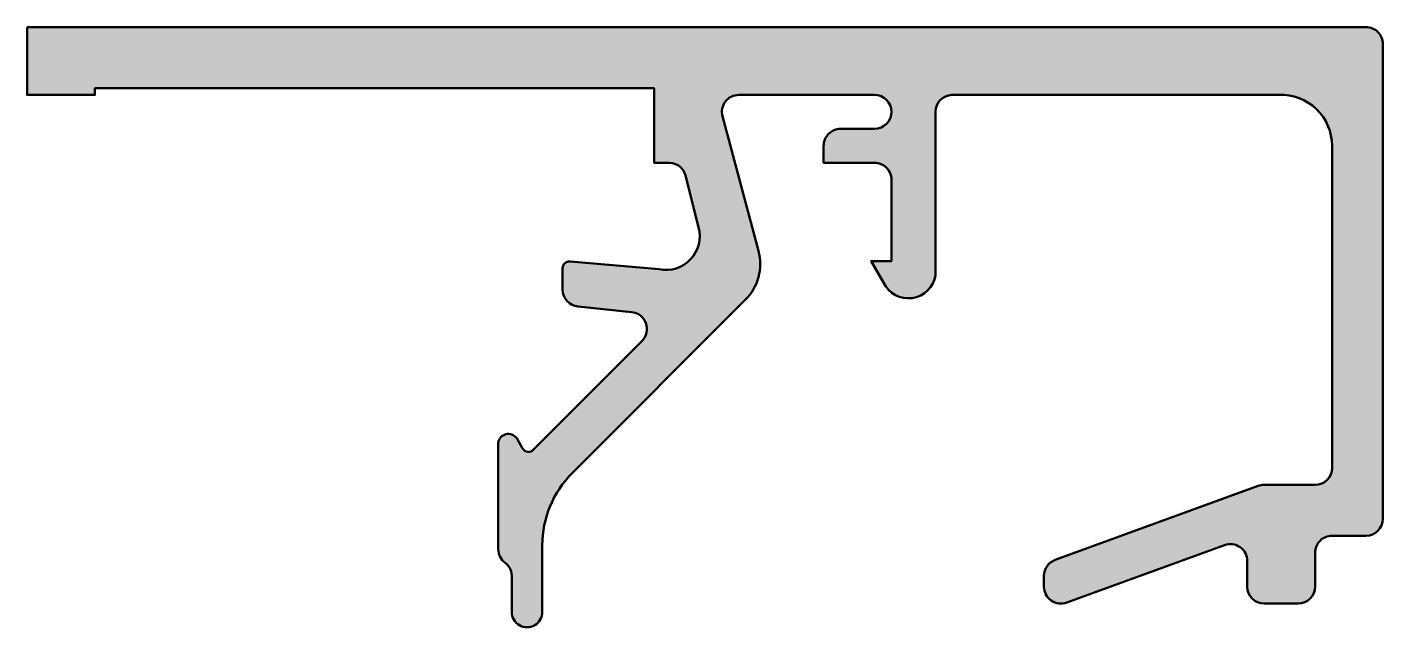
# Model space of a CAD drawing. Extents: x 0.5 to 40.5, y -17.7 to 0.
import ezdxf

# ---------------------------------------------------------------- set-up
doc = ezdxf.new("R2010")
doc.units = 0
doc.layers.add('0S-Alu contour', color=7, linetype='Continuous', lineweight=50)
doc.layers.add('0S-Alu hatch', color=252, linetype='Continuous', lineweight=25)

# ---------------------------------------------------------------- blocks, each defined once
blk = doc.blocks.new('303780__8960F2E9_25C9_4257_BE59_B587B7E1D790_')
at = {"layer": '0S-Alu hatch'}
h = blk.add_hatch(color=256, dxfattribs=at)
edge = h.paths.add_edge_path()
edge.add_line((0.4999847412109375, 0), (0.4999847412109375, -2))
edge.add_line((0.4999847412109375, -2), (2.499969482421875, -2))
edge.add_line((2.499969482421875, -2), (2.499969482421875, -1.79998779296875))
edge.add_line((2.499969482421875, -1.79998779296875), (19, -1.79998779296875))
edge.add_line((19, -1.79998779296875), (19, -4))
edge.add_line((19, -4), (19.44497680664062, -4))
edge.add_ellipse((19.44603223201999, -4.498065809519938), major_axis=(-0.498066927767226, 0), ratio=1, start_angle=194.7694204251047, end_angle=270.1214123277691, ccw=False)
edge.add_line((19.92764282226562, -4.37109375), (20.3116455078125, -5.903350830078124))
edge.add_ellipse((19.34723133028627, -6.162295882190795), major_axis=(-0.9985726041842031, 0), ratio=1, start_angle=78.4347477370074, end_angle=195.0294322790905, ccw=False)
edge.add_line((19.14703369140623, -7.140594482421867), (16.51734924316406, -6.910720825195312))
edge.add_arc((16.5003292472873, -7.109955279468166), 0.1999601160958025, 85.11724982334309, 179.934289443893)
edge.add_line((16.30036926269531, -7.109725952148437), (16.30036926269531, -7.739715576171874))
edge.add_arc((16.80139228170946, -7.739089835725792), 0.5010234097656094, 180.0715581253361, 264.8400928126092)
edge.add_line((16.75633239746094, -8.238082885742191), (18.33198547363281, -8.401992797851562))
edge.add_ellipse((18.28814983352456, -8.899941255845626), major_axis=(-0.4998742143403333, 0), ratio=1, start_angle=135.0647572960071, end_angle=264.9690794786523, ccw=False)
edge.add_line((18.64201354980468, -9.253005981445312), (15.39959716796874, -12.49539184570312))
edge.add_ellipse((15.29148503289476, -12.32712635215243), major_axis=(-0.2000037751396565, 0), ratio=1, start_angle=24.54745821611789, end_angle=122.7211197322122, ccw=False)
edge.add_line((15.10955810546875, -12.41021728515624), (14.94467163085937, -12.1246337890625))
edge.add_arc((14.69776348051752, -12.29500458089448), 0.2999830685466978, 34.60633079966674, 173.0836565417521)
edge.add_line((14.39996337890625, -12.25888061523437), (14.39996337890625, -15.39343851625852))
edge.add_arc((14.89996337890644, -15.39343851625853), 0.5000000000001849, 180, 233.2856756975383)
edge.add_ellipse((14.30220089653289, -16.1949801213624), major_axis=(-0.4998944594533492, 0), ratio=1, start_angle=174.6989070625062, end_angle=233.2856756975396, ccw=False)
edge.add_line((14.79995727539062, -16.24116516113281), (14.79995727539062, -17.24501037597656))
edge.add_arc((15.24995422363281, -17.24501800537109), 0.4499969483068631, 179.9990285890416, 359.9990285890417)
edge.add_line((15.699951171875, -17.24502563476318), (15.699951171875, -15.27601623535155))
edge.add_ellipse((18.69205719150679, -15.27388344802485), major_axis=(-2.992106779762142, 0), ratio=1, start_angle=-45.077802102275086, end_angle=0.040840695793292525, ccw=False)
edge.add_line((16.57919311523437, -13.1552734375), (21.68899536132812, -8.04400634765625))
edge.add_arc((20.62966985239127, -6.984461419619787), 1.498267662472942, 314.9940667498648, 375.0242258421286)
edge.add_line((22.07672119140625, -6.596069335937501), (21.01409912109375, -2.628997802734373))
edge.add_ellipse((21.49774803856415, -2.500442203135959), major_axis=(-0.500442621644478, 0), ratio=1, start_angle=-89.9259009455879, end_angle=14.885237547700513, ccw=False)
edge.add_line((21.49710083007812, -1.999999999999998), (25.5000114440918, -2))
edge.add_ellipse((25.5000114440918, -2.499994277954101), major_axis=(-0.4999942779541016, 0), ratio=1, start_angle=89.9999999999996, end_angle=269.9999999999996, ccw=False)
edge.add_line((25.5000114440918, -2.999988555908203), (24.5000114440918, -2.999988555908203))
edge.add_arc((24.49974971047658, -3.499726822292981), 0.4997383349251373, 89.96999183143163, 180.0300081685689)
edge.add_line((24.0000114440918, -3.499988555908208), (24.0000114440918, -3.999988555908203))
edge.add_line((24.0000114440918, -3.999988555908203), (25.5000114440918, -3.999988555908203))
edge.add_ellipse((25.5002723818131, -4.499727618186904), major_axis=(-0.4997391304027433, 0), ratio=1, start_angle=179.9700831295418, end_angle=270.02991687045517, ccw=False)
edge.add_line((26.0000114440918, -4.49998855590823), (26.0000114440918, -6.899994850158692))
edge.add_line((26.0000114440918, -6.899994850158692), (25.40000534057617, -6.899994850158692))
edge.add_line((25.40000534057617, -6.899994850158692), (25.76862716674805, -7.531220436096194))
edge.add_arc((26.50091983192851, -7.188229034208614), 0.8086381448125624, 205.0974624132653, 351.1816044714451)
edge.add_line((27.29999923706055, -7.312195777893061), (27.29998779296875, -2.49899291992188))
edge.add_ellipse((27.79806723262325, -2.498204101586349), major_axis=(-0.4980800642877754, 0), ratio=1, start_angle=-87.80865531429208, end_angle=0.0907403920861043, ccw=False)
edge.add_line((27.77902221679688, -2.000488281249998), (37.43594360351562, -2))
edge.add_ellipse((37.50021408410094, -3.498377693930271), major_axis=(-1.499755449512508, 0), ratio=1, start_angle=180.0149701643702, end_angle=272.4561039771057, ccw=False)
edge.add_line((38.99996948242188, -3.497985839843816), (38.99996948242188, -12.99993896484375))
edge.add_ellipse((38.49992748293594, -12.9998969653578), major_axis=(-0.500042001249753, 0), ratio=1, start_angle=90.00481238232697, end_angle=179.995187617689, ccw=False)
edge.add_line((38.49996948242189, -13.49993896484375), (36.99098205566408, -13.49993896484375))
edge.add_arc((36.99191922554624, -14.00989604849513), 0.5099579447891922, 90.10529477912418, 109.7099997181154)
edge.add_line((36.81993103027345, -13.52981567382811), (30.82899475097656, -15.71121215820312))
edge.add_arc((31.00059544650008, -16.18149332509554), 0.5006108015593056, 110.0464989106034, 179.9644668779702)
edge.add_line((30.49998474121093, -16.18118286132819), (30.49998474121093, -16.50021362304687))
edge.add_arc((31.00034800316274, -16.49991475416389), 0.5003633512095577, 180.0342229833489, 289.9418727277403)
edge.add_line((31.17100524902344, -16.97027587890625), (35.82896423339844, -15.27392578124999))
edge.add_ellipse((35.99958613489765, -15.74433740989426), major_axis=(-0.5003987746137643, 0), ratio=1, start_angle=180.0469918128014, end_angle=289.9360961587598, ccw=False)
edge.add_line((36.49998474121094, -15.7439270019531), (36.49998474121094, -16.49993896484375))
edge.add_arc((37.00001666127996, -16.49990704477473), 0.5000319210878458, 180.0036575370049, 269.9963424630286)
edge.add_line((36.99998474121093, -16.99993896484375), (37.99998474121094, -16.99993896484375))
edge.add_arc((37.99989024975256, -16.49984447338536), 0.5000945003853327, 270.0108258774961, 359.9891741224759)
edge.add_line((38.49998474121094, -16.49993896484399), (38.49998474121094, -15.49993896484375))
edge.add_ellipse((38.99995410894963, -15.49990833258245), major_axis=(-0.4999693686770858, 0), ratio=1, start_angle=-90.0035104136391, end_angle=0.0035104136661061602, ccw=False)
edge.add_line((38.99998474121094, -14.99993896484375), (39.99998474121094, -14.99993896484375))
edge.add_arc((39.99993765323213, -14.49992239638577), 0.5000165706751859, 270.0053957060898, 359.9981014573402)
edge.add_line((40.49995422363281, -14.49993896484505), (40.49995422363281, -0.5))
edge.add_arc((40.00021390168555, -0.4997403219472578), 0.4997403894149837, 359.970227627311, 450.0297723726939)
edge.add_line((39.99995422363281, -3e-16), (0.4999847412109375, 0))
at = {"layer": '0S-Alu contour', "color": 7}
for points in [[(0.4999847412109375, 0), (0.4999847412109375, -2), (2.499969482421875, -2), (2.499969482421875, -1.79998779296875), (19, -1.79998779296875), (19, -4), (19.44497680664062, -4)], [(39.99995422363281, -3e-16), (0.4999847412109375, 0)], [(40.49995422363281, -14.49993896484505), (40.49995422363281, -0.5)], [(21.49710083007812, -1.999999999999998), (25.5000114440918, -2)], [(27.77902221679688, -2.000488281249998), (37.43594360351562, -2)], [(22.07672119140625, -6.596069335937501), (21.01409912109375, -2.628997802734373)], [(27.29999923706055, -7.312195777893061), (27.29998779296875, -2.49899291992188)], [(25.5000114440918, -2.999988555908203), (24.5000114440918, -2.999988555908203)], [(24.0000114440918, -3.499988555908208), (24.0000114440918, -3.999988555908203), (25.5000114440918, -3.999988555908203)], [(38.99996948242188, -3.497985839843816), (38.99996948242188, -12.99993896484375)], [(19.92764282226562, -4.37109375), (20.3116455078125, -5.903350830078124)], [(26.0000114440918, -4.49998855590823), (26.0000114440918, -6.899994850158692), (25.40000534057617, -6.899994850158692), (25.76862716674805, -7.531220436096194)], [(16.30036926269531, -7.109725952148437), (16.30036926269531, -7.739715576171874)], [(19.14703369140623, -7.140594482421867), (16.51734924316406, -6.910720825195312)], [(16.57919311523437, -13.1552734375), (21.68899536132812, -8.04400634765625)], [(16.75633239746094, -8.238082885742191), (18.33198547363281, -8.401992797851562)], [(18.64201354980468, -9.253005981445312), (15.39959716796874, -12.49539184570312)], [(14.39996337890625, -12.25888061523437), (14.39996337890625, -15.39343851625852)], [(15.10955810546875, -12.41021728515624), (14.94467163085937, -12.1246337890625)], [(36.81993103027345, -13.52981567382811), (30.82899475097656, -15.71121215820312)], [(38.49996948242189, -13.49993896484375), (36.99098205566408, -13.49993896484375)], [(38.99998474121094, -14.99993896484375), (39.99998474121094, -14.99993896484375)], [(15.699951171875, -17.24502563476318), (15.699951171875, -15.27601623535155)], [(31.17100524902344, -16.97027587890625), (35.82896423339844, -15.27392578124999)], [(38.49998474121094, -16.49993896484399), (38.49998474121094, -15.49993896484375)], [(36.49998474121094, -15.7439270019531), (36.49998474121094, -16.49993896484375)], [(14.79995727539062, -16.24116516113281), (14.79995727539062, -17.24501037597656)], [(30.49998474121093, -16.18118286132819), (30.49998474121093, -16.50021362304687)], [(36.99998474121093, -16.99993896484375), (37.99998474121094, -16.99993896484375)]]:
    blk.add_lwpolyline(points, dxfattribs=at)
for centre, radius, start, end in [((40.00021390168555, -0.4997403219472578), 0.4997403894149837, 359.970227627311, 90.02977237269396), ((24.49974971047658, -3.499726822292981), 0.4997383349251373, 89.96999183143163, 180.0300081685689), ((20.62966985239127, -6.984461419619787), 1.498267662472942, 314.9940667498648, 15.02422584212864), ((16.5003292472873, -7.109955279468166), 0.1999601160958025, 85.11724982334309, 179.934289443893), ((26.50091983192851, -7.188229034208614), 0.8086381448125624, 205.0974624132653, 351.1816044714451), ((16.80139228170946, -7.739089835725792), 0.5010234097656094, 180.0715581253361, 264.8400928126092), ((14.69776348051752, -12.29500458089448), 0.2999830685466978, 34.60633079966674, 173.0836565417521), ((36.99191922554624, -14.00989604849513), 0.5099579447891922, 90.10529477912418, 109.7099997181154), ((39.99993765323213, -14.49992239638577), 0.5000165706751859, 270.0053957060898, 359.9981014573402), ((14.89996337890644, -15.39343851625853), 0.5000000000001849, 180, 233.2856756975383), ((31.00059544650008, -16.18149332509554), 0.5006108015593056, 110.0464989106034, 179.9644668779702), ((31.00034800316274, -16.49991475416389), 0.5003633512095577, 180.0342229833489, 289.9418727277403), ((37.00001666127996, -16.49990704477473), 0.5000319210878458, 180.0036575370049, 269.9963424630286), ((37.99989024975256, -16.49984447338536), 0.5000945003853327, 270.0108258774961, 359.9891741224759), ((15.24995422363281, -17.24501800537109), 0.4499969483068631, 179.9990285890416, 359.9990285890417)]:
    blk.add_arc(centre, radius, start, end, dxfattribs=at)
at = {"layer": '0S-Alu contour', "color": 7, "extrusion": (0, 0, -1)}
for centre, radius, start, end in [((-21.49774803856415, -2.500442203135959), 0.500442621644478, 345.1147624522995, 89.92590094558794), ((-25.5000114440918, -2.499994277954101), 0.4999942779541016, 90.0000000000004, 270.0000000000004), ((-37.50021408410094, -3.498377693930271), 1.499755449512508, 87.54389602289424, 179.9850298356298), ((-27.79806723262325, -2.498204101586349), 0.4980800642877754, 359.9092596079139, 87.80865531429224), ((-19.44603223201999, -4.498065809519938), 0.4980669277672261, 89.87858767223086, 165.2305795748953), ((-25.5002723818131, -4.499727618186904), 0.4997391304027433, 89.97008312954485, 180.0299168704583), ((-19.34723133028627, -6.162295882190795), 0.9985726041842031, 164.9705677209095, 281.5652522629926), ((-18.28814983352456, -8.899941255845626), 0.4998742143403334, 95.03092052134771, 224.935242703993), ((-15.29148503289476, -12.32712635215243), 0.2000037751396565, 237.2788802677878, 335.4525417838821), ((-18.69205719150679, -15.27388344802485), 2.992106779762142, 359.9591593042067, 45.07780210227518), ((-38.49992748293594, -12.9998969653578), 0.500042001249753, 180.0048123823111, 269.995187617673), ((-38.99995410894963, -15.49990833258245), 0.4999693686770859, 359.9964895863339, 90.0035104136391), ((-35.99958613489765, -15.74433740989426), 0.5003987746137643, 70.06390384124018, 179.9530081871986), ((-14.30220089653289, -16.1949801213624), 0.4998944594533492, 126.7143243024604, 185.3010929374939)]:
    blk.add_arc(centre, radius, start, end, dxfattribs=at)
blk = doc.blocks.new('303780__2926E9ED_4F0D_4F1F_B611_01EC6A95FAFA_')
at = {"layer": '0S-Alu contour', "color": 7}
blk.add_blockref('303780__8960F2E9_25C9_4257_BE59_B587B7E1D790_', (0, 0), dxfattribs=at)

msp = doc.modelspace()

# ---------------------------------------------------------------- block references
at = {"layer": '0S-Alu contour', "color": 7}
msp.add_blockref('303780__2926E9ED_4F0D_4F1F_B611_01EC6A95FAFA_', (0, 0), dxfattribs=at)

doc.saveas('drawing.dxf')
